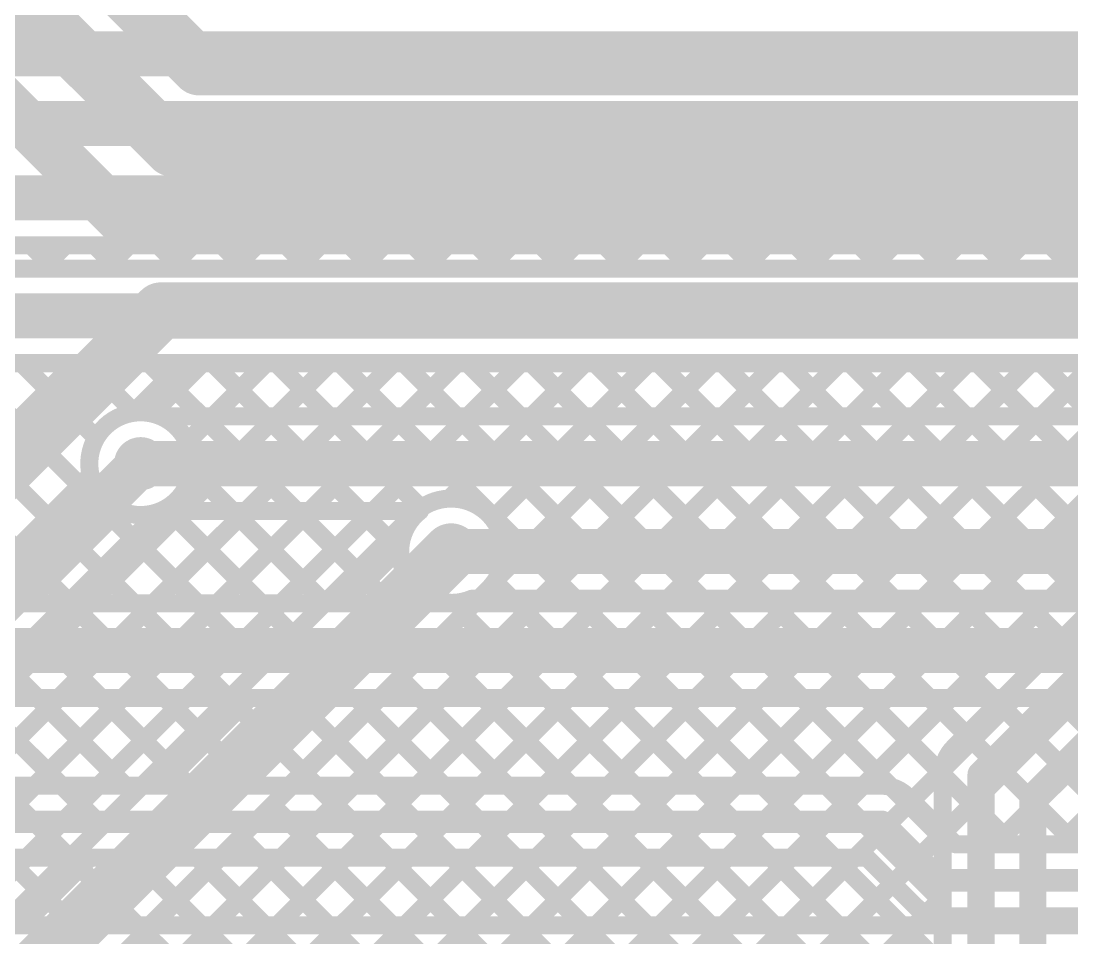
# Model space of a CAD drawing. Header units: millimetres. Extents: x 0 to 214, y 0 to 214.
# Drawn here: x 3.5849 to 4.0514, y 2.4314 to 2.8385 of the extents above; entities that cross this region are included whole.
import ezdxf

# ---------------------------------------------------------------- set-up
doc = ezdxf.new("R2010")
doc.units = ezdxf.units.MM
doc.header["$MEASUREMENT"] = 0
for name, color, linetype in [('BottomLayer', 5, 'Continuous'), ('BottomSolder', 6, 'Continuous'), ('TopLayer', 1, 'Continuous'), ('TopSolder', 216, 'Continuous'), ('ViaHoleLayer', 16, 'Continuous')]:
    doc.layers.add(name, color=color, linetype=linetype)

msp = doc.modelspace()

# ---------------------------------------------------------------- hatches: boundary and pattern name
at = {"layer": 'BottomLayer'}
h = msp.add_hatch(color=5, dxfattribs=at)
edge = h.paths.add_edge_path()
edge.add_arc((3.638, 2.642), 0.01181, 0, 360)
h = msp.add_hatch(color=5, dxfattribs=at)
edge = h.paths.add_edge_path()
edge.add_arc((3.776, 2.603), 0.01181, 0, 360)
at = {"layer": 'BottomSolder'}
h = msp.add_hatch(color=6, dxfattribs=at)
edge = h.paths.add_edge_path()
edge.add_arc((3.638, 2.642), 0.00991, 0, 360)
h = msp.add_hatch(color=6, dxfattribs=at)
edge = h.paths.add_edge_path()
edge.add_arc((3.776, 2.603), 0.00991, 0, 360)
at = {"layer": 'TopLayer'}
h = msp.add_hatch(color=1, dxfattribs=at)
edge = h.paths.add_edge_path()
edge.add_arc((3.638, 2.642), 0.01181, 0, 360)
h = msp.add_hatch(color=1, dxfattribs=at)
edge = h.paths.add_edge_path()
edge.add_arc((3.776, 2.603), 0.01181, 0, 360)
at = {"layer": 'TopSolder'}
h = msp.add_hatch(color=216, dxfattribs=at)
edge = h.paths.add_edge_path()
edge.add_arc((3.638, 2.642), 0.00991, 0, 360)
h = msp.add_hatch(color=216, dxfattribs=at)
edge = h.paths.add_edge_path()
edge.add_arc((3.776, 2.603), 0.00991, 0, 360)
at = {"layer": 'ViaHoleLayer'}
h = msp.add_hatch(color=16, dxfattribs=at)
edge = h.paths.add_edge_path()
edge.add_arc((3.638, 2.642), 0.00591, 0, 360)
h = msp.add_hatch(color=16, dxfattribs=at)
edge = h.paths.add_edge_path()
edge.add_arc((3.776, 2.603), 0.00591, 0, 360)

# ---------------------------------------------------------------- linework, layer by layer
at = {"layer": 'BottomLayer'}
for points, const_width in [([(3.533, 2.949), (3.664, 2.818)], 0.025), ([(3.548, 2.886), (3.652, 2.782)], 0.025), ([(3.526, 2.854), (3.6325, 2.7475)], 0.022), ([(3.664, 2.818), (5.666, 2.818)], 0.025), ([(3.652, 2.782), (5.649, 2.782)], 0.025), ([(3.6325, 2.7475), (5.4035, 2.7475)], 0.022), ([(3.458, 2.521), (3.647, 2.71)], 0.025), ([(3.647, 2.71), (5.274, 2.71)], 0.025), ([(3.25717, 1.91067), (4.033, 2.6865)], 0.008), ([(3.28279, 1.908), (4.06129, 2.6865)], 0.008), ([(3.31107, 1.908), (4.08957, 2.6865)], 0.008), ([(3.33936, 1.908), (4.11786, 2.6865)], 0.008), ([(3.36764, 1.908), (4.14614, 2.6865)], 0.008), ([(3.5093, 2.47392), (3.72188, 2.6865)], 0.008), ([(3.519, 2.42705), (3.77845, 2.6865)], 0.008), ([(3.52307, 2.40284), (3.80673, 2.6865)], 0.008), ([(3.52417, 2.46051), (3.75016, 2.6865)], 0.008), ([(3.61422, 2.38086), (3.91987, 2.6865)], 0.008), ([(3.619, 2.32906), (3.97644, 2.6865)], 0.008), ([(3.62505, 2.30683), (4.00472, 2.6865)], 0.008), ([(3.62562, 2.36397), (3.94815, 2.6865)], 0.008), ([(3.63482, 2.66459), (3.65673, 2.6865)], 0.008), ([(3.64305, 2.66424), (3.66531, 2.6865)], 0.008), ([(3.65673, 2.6865), (5.26427, 2.6865)], 0.008), ([(3.65869, 2.6516), (3.69359, 2.6865)], 0.008), ([(3.66999, 2.6865), (3.74805, 2.60844)], 0.008), ([(3.69828, 2.6865), (3.76246, 2.62232)], 0.008), ([(3.72656, 2.6865), (3.994, 2.41906)], 0.008), ([(3.75484, 2.6865), (3.994, 2.44734)], 0.008), ([(3.775, 2.62649), (3.83501, 2.6865)], 0.008), ([(3.78313, 2.6865), (3.994, 2.47563)], 0.008), ([(3.79432, 2.61752), (3.8633, 2.6865)], 0.008), ([(3.79599, 2.59091), (3.89158, 2.6865)], 0.008), ([(3.81141, 2.6865), (3.994, 2.50391)], 0.008), ([(3.8397, 2.6865), (4.00458, 2.52162)], 0.008), ([(3.86798, 2.6865), (4.01872, 2.53576)], 0.008), ([(3.89627, 2.6865), (4.03286, 2.5499)], 0.008), ([(3.92455, 2.6865), (4.047, 2.56405)], 0.008), ([(3.95283, 2.6865), (4.06115, 2.57819)], 0.008), ([(3.98112, 2.6865), (4.07529, 2.59233)], 0.008), ([(4.0094, 2.6865), (4.08943, 2.60647)], 0.008), ([(4.03769, 2.6865), (4.10357, 2.62061)], 0.008), ([(3.64922, 2.67899), (3.73391, 2.5943)], 0.008), ([(3.387, 2.391), (3.638, 2.642)], 0.02), ([(3.66065, 2.63928), (3.71976, 2.58016)], 0.008), ([(3.999, 2.51604), (4.11296, 2.63)], 0.008), ([(3.50036, 2.47466), (3.64655, 2.62085)], 0.008), ([(3.52476, 2.38515), (3.75922, 2.61962)], 0.008), ([(3.6494, 2.62224), (3.70562, 2.56602)], 0.008), ([(4.011, 2.504), (4.125, 2.618)], 0.012), ([(3.47284, 2.3), (3.77584, 2.603)], 0.025), ([(3.63453, 2.60883), (3.69148, 2.55187)], 0.008), ([(3.62038, 2.59469), (3.67734, 2.53773)], 0.008), ([(3.48946, 2.28338), (3.79246, 2.58638)], 0.008), ([(3.79516, 2.58962), (3.994, 2.39078)], 0.008), ([(4.034, 2.494), (4.125, 2.585)], 0.012), ([(3.60624, 2.58054), (3.6632, 2.52359)], 0.008), ([(3.78128, 2.57521), (3.994, 2.36249)], 0.008), ([(3.5921, 2.5664), (3.64905, 2.50945)], 0.008), ([(3.76714, 2.56107), (3.994, 2.33421)], 0.008), ([(3.57796, 2.55226), (3.63491, 2.49531)], 0.008), ([(3.753, 2.54692), (3.994, 2.30592)], 0.008), ([(3.56382, 2.53812), (3.62077, 2.48116)], 0.008), ([(3.73886, 2.53278), (3.994, 2.27764)], 0.008), ([(3.54967, 2.52398), (3.60663, 2.46702)], 0.008), ([(3.72471, 2.51864), (3.994, 2.24935)], 0.008), ([(3.39593, 1.908), (3.99415, 2.50622)], 0.008), ([(3.53553, 2.50983), (3.59249, 2.45288)], 0.008), ([(4.011, 0.547), (4.011, 2.504)], 0.012), ([(3.71057, 2.5045), (3.994, 2.22107)], 0.008), ([(3.994, 0.55404), (3.994, 2.504)], 0.008), ([(4.034, 0.531), (4.034, 2.494)], 0.012), ([(3.69643, 2.49036), (3.994, 2.19279)], 0.008), ([(3.42421, 1.908), (3.994, 2.47779)], 0.008), ([(3.68229, 2.47621), (3.994, 2.1645)], 0.008), ([(3.66815, 2.46207), (3.994, 2.13622)], 0.008), ([(3.45249, 1.908), (3.994, 2.44951)], 0.008), ([(3.654, 2.44793), (3.994, 2.10793)], 0.008), ([(3.63986, 2.43379), (3.994, 2.07965)], 0.008)]:
    msp.add_lwpolyline(points, dxfattribs=dict(at, const_width=const_width))
for points, const_width in [([(3.65775, 2.818, 1), (3.67025, 2.818, 1)], 0.0125), ([(3.65775, 2.818, 1), (3.67025, 2.818, 1)], 0.0125), ([(3.64575, 2.782, 1), (3.65825, 2.782, 1)], 0.0125), ([(3.64575, 2.782, 1), (3.65825, 2.782, 1)], 0.0125), ([(3.627, 2.7475, 1), (3.638, 2.7475, 1)], 0.011), ([(3.627, 2.7475, 1), (3.638, 2.7475, 1)], 0.011), ([(3.64075, 2.71, 1), (3.65325, 2.71, 1)], 0.0125), ([(3.64075, 2.71, 1), (3.65325, 2.71, 1)], 0.0125), ([(3.65473, 2.6865, 1), (3.65873, 2.6865, 1)], 0.004), ([(3.65473, 2.6865, 1), (3.65873, 2.6865, 1)], 0.004), ([(3.66331, 2.6865, 1), (3.66731, 2.6865, 1)], 0.004), ([(3.66799, 2.6865, 1), (3.67199, 2.6865, 1)], 0.004), ([(3.69159, 2.6865, 1), (3.69559, 2.6865, 1)], 0.004), ([(3.69628, 2.6865, 1), (3.70028, 2.6865, 1)], 0.004), ([(3.71988, 2.6865, 1), (3.72388, 2.6865, 1)], 0.004), ([(3.72456, 2.6865, 1), (3.72856, 2.6865, 1)], 0.004), ([(3.74816, 2.6865, 1), (3.75216, 2.6865, 1)], 0.004), ([(3.75284, 2.6865, 1), (3.75684, 2.6865, 1)], 0.004), ([(3.77645, 2.6865, 1), (3.78045, 2.6865, 1)], 0.004), ([(3.78113, 2.6865, 1), (3.78513, 2.6865, 1)], 0.004), ([(3.80473, 2.6865, 1), (3.80873, 2.6865, 1)], 0.004), ([(3.80941, 2.6865, 1), (3.81341, 2.6865, 1)], 0.004), ([(3.83301, 2.6865, 1), (3.83701, 2.6865, 1)], 0.004), ([(3.8377, 2.6865, 1), (3.8417, 2.6865, 1)], 0.004), ([(3.8613, 2.6865, 1), (3.8653, 2.6865, 1)], 0.004), ([(3.86598, 2.6865, 1), (3.86998, 2.6865, 1)], 0.004), ([(3.88958, 2.6865, 1), (3.89358, 2.6865, 1)], 0.004), ([(3.89427, 2.6865, 1), (3.89827, 2.6865, 1)], 0.004), ([(3.91787, 2.6865, 1), (3.92187, 2.6865, 1)], 0.004), ([(3.92255, 2.6865, 1), (3.92655, 2.6865, 1)], 0.004), ([(3.94615, 2.6865, 1), (3.95015, 2.6865, 1)], 0.004), ([(3.95084, 2.6865, 1), (3.95484, 2.6865, 1)], 0.004), ([(3.97444, 2.6865, 1), (3.97844, 2.6865, 1)], 0.004), ([(3.97912, 2.6865, 1), (3.98312, 2.6865, 1)], 0.004), ([(4.00272, 2.6865, 1), (4.00672, 2.6865, 1)], 0.004), ([(4.0074, 2.6865, 1), (4.0114, 2.6865, 1)], 0.004), ([(4.031, 2.6865, 1), (4.035, 2.6865, 1)], 0.004), ([(4.03569, 2.6865, 1), (4.03969, 2.6865, 1)], 0.004), ([(3.64722, 2.67899, 1), (3.65122, 2.67899, 1)], 0.004), ([(3.63282, 2.66459, 1), (3.63682, 2.66459, 1)], 0.004), ([(3.63282, 2.66459, 1), (3.63682, 2.66459, 1)], 0.004), ([(3.64105, 2.66424, 1), (3.64505, 2.66424, 1)], 0.004), ([(3.65669, 2.6516, 1), (3.66069, 2.6516, 1)], 0.004), ([(3.633, 2.642, 1), (3.643, 2.642, 1)], 0.01), ([(3.65881, 2.642, 1), (3.66281, 2.642, 1)], 0.004), ([(3.65881, 2.642, 1), (3.66281, 2.642, 1)], 0.004), ([(3.65865, 2.63928, 1), (3.66265, 2.63928, 1)], 0.004), ([(3.773, 2.62649, 1), (3.777, 2.62649, 1)], 0.004), ([(3.64455, 2.62085, 1), (3.64855, 2.62085, 1)], 0.004), ([(3.64455, 2.62085, 1), (3.64855, 2.62085, 1)], 0.004), ([(3.6474, 2.62224, 1), (3.6514, 2.62224, 1)], 0.004), ([(3.75722, 2.61962, 1), (3.76122, 2.61962, 1)], 0.004), ([(3.75722, 2.61962, 1), (3.76122, 2.61962, 1)], 0.004), ([(3.76046, 2.62232, 1), (3.76446, 2.62232, 1)], 0.004), ([(3.79232, 2.61752, 1), (3.79632, 2.61752, 1)], 0.004), ([(3.63253, 2.60883, 1), (3.63653, 2.60883, 1)], 0.004), ([(3.74605, 2.60844, 1), (3.75005, 2.60844, 1)], 0.004), ([(3.76959, 2.603, 1), (3.78209, 2.603, 1)], 0.0125), ([(3.79734, 2.603, 1), (3.80134, 2.603, 1)], 0.004), ([(3.79734, 2.603, 1), (3.80134, 2.603, 1)], 0.004), ([(3.61838, 2.59469, 1), (3.62238, 2.59469, 1)], 0.004), ([(3.73191, 2.5943, 1), (3.73591, 2.5943, 1)], 0.004), ([(3.79399, 2.59091, 1), (3.79799, 2.59091, 1)], 0.004), ([(3.79046, 2.58638, 1), (3.79446, 2.58638, 1)], 0.004), ([(3.79046, 2.58638, 1), (3.79446, 2.58638, 1)], 0.004), ([(3.79316, 2.58962, 1), (3.79716, 2.58962, 1)], 0.004), ([(3.60424, 2.58054, 1), (3.60824, 2.58054, 1)], 0.004), ([(3.71776, 2.58016, 1), (3.72176, 2.58016, 1)], 0.004), ([(3.77928, 2.57521, 1), (3.78328, 2.57521, 1)], 0.004), ([(3.5901, 2.5664, 1), (3.5941, 2.5664, 1)], 0.004), ([(3.70362, 2.56602, 1), (3.70762, 2.56602, 1)], 0.004), ([(4.045, 2.56405, 1), (4.049, 2.56405, 1)], 0.004), ([(3.76514, 2.56107, 1), (3.76914, 2.56107, 1)], 0.004), ([(3.68948, 2.55187, 1), (3.69348, 2.55187, 1)], 0.004), ([(4.03086, 2.5499, 1), (4.03486, 2.5499, 1)], 0.004), ([(3.751, 2.54692, 1), (3.755, 2.54692, 1)], 0.004), ([(3.67534, 2.53773, 1), (3.67934, 2.53773, 1)], 0.004), ([(4.01672, 2.53576, 1), (4.02072, 2.53576, 1)], 0.004), ([(3.73686, 2.53278, 1), (3.74086, 2.53278, 1)], 0.004), ([(3.6612, 2.52359, 1), (3.6652, 2.52359, 1)], 0.004), ([(4.00258, 2.52162, 1), (4.00658, 2.52162, 1)], 0.004), ([(3.72271, 2.51864, 1), (3.72671, 2.51864, 1)], 0.004), ([(3.99698, 2.51602, 1), (4.00098, 2.51602, 1)], 0.004), ([(3.997, 2.51604, 1), (4.001, 2.51604, 1)], 0.004), ([(3.997, 2.51604, 1), (4.001, 2.51604, 1)], 0.004), ([(3.64705, 2.50945, 1), (3.65105, 2.50945, 1)], 0.004), ([(3.99215, 2.50622, 1), (3.99615, 2.50622, 1)], 0.004), ([(4.008, 2.504, 1), (4.014, 2.504, 1)], 0.006), ([(4.008, 2.504, 1), (4.014, 2.504, 1)], 0.006), ([(3.70857, 2.5045, 1), (3.71257, 2.5045, 1)], 0.004), ([(3.992, 2.504, 1), (3.996, 2.504, 1)], 0.004), ([(3.992, 2.504, 1), (3.996, 2.504, 1)], 0.004), ([(3.992, 2.504, 1), (3.996, 2.504, 1)], 0.004), ([(3.992, 2.50391, 1), (3.996, 2.50391, 1)], 0.004), ([(3.63291, 2.49531, 1), (3.63691, 2.49531, 1)], 0.004), ([(4.031, 2.494, 1), (4.037, 2.494, 1)], 0.006), ([(4.031, 2.494, 1), (4.037, 2.494, 1)], 0.006), ([(3.69443, 2.49036, 1), (3.69843, 2.49036, 1)], 0.004), ([(3.61877, 2.48116, 1), (3.62277, 2.48116, 1)], 0.004), ([(3.992, 2.47779, 1), (3.996, 2.47779, 1)], 0.004), ([(3.68029, 2.47621, 1), (3.68429, 2.47621, 1)], 0.004), ([(3.992, 2.47563, 1), (3.996, 2.47563, 1)], 0.004), ([(3.60463, 2.46702, 1), (3.60863, 2.46702, 1)], 0.004), ([(3.66615, 2.46207, 1), (3.67015, 2.46207, 1)], 0.004), ([(3.59049, 2.45288, 1), (3.59449, 2.45288, 1)], 0.004), ([(3.652, 2.44793, 1), (3.656, 2.44793, 1)], 0.004), ([(3.992, 2.44951, 1), (3.996, 2.44951, 1)], 0.004), ([(3.992, 2.44734, 1), (3.996, 2.44734, 1)], 0.004), ([(3.63786, 2.43379, 1), (3.64186, 2.43379, 1)], 0.004)]:
    msp.add_lwpolyline(points, format="xyb", close=True, dxfattribs=dict(at, const_width=const_width))
at = {"layer": 'BottomLayer', "const_width": 0.008}
for points in [[(3.63482, 2.66459, -0.455762), (3.66081, 2.642)], [(3.66081, 2.642, -0.30566), (3.64655, 2.62085)], [(3.75922, 2.61962, -0.668179), (3.79934, 2.603)], [(3.79934, 2.603, -0.198912), (3.79246, 2.58638)], [(3.994, 2.504, -0.199327), (3.999, 2.51604)], [(3.994, 2.504, -0.198912), (3.99898, 2.51602)]]:
    msp.add_lwpolyline(points, format="xyb", dxfattribs=at)
at = {"layer": 'TopLayer'}
for points, const_width in [([(3.451, 2.824), (4.4315, 2.824)], 0.02), ([(3.501, 2.793), (4.43868, 2.793)], 0.02), ([(3.551, 2.76), (4.44387, 2.76)], 0.02), ([(3.551, 2.739), (4.43135, 2.739)], 0.008), ([(3.58921, 2.739), (3.59958, 2.72862)], 0.008), ([(3.59429, 2.72862), (3.60467, 2.739)], 0.008), ([(3.61749, 2.739), (3.62787, 2.72862)], 0.008), ([(3.62258, 2.72862), (3.63296, 2.739)], 0.008), ([(3.64578, 2.739), (3.65615, 2.72862)], 0.008), ([(3.65086, 2.72862), (3.66124, 2.739)], 0.008), ([(3.67406, 2.739), (3.68444, 2.72862)], 0.008), ([(3.67915, 2.72862), (3.68952, 2.739)], 0.008), ([(3.70234, 2.739), (3.71272, 2.72862)], 0.008), ([(3.70743, 2.72862), (3.71781, 2.739)], 0.008), ([(3.73063, 2.739), (3.74101, 2.72862)], 0.008), ([(3.73572, 2.72862), (3.74609, 2.739)], 0.008), ([(3.75891, 2.739), (3.76929, 2.72862)], 0.008), ([(3.764, 2.72862), (3.77438, 2.739)], 0.008), ([(3.7872, 2.739), (3.79758, 2.72862)], 0.008), ([(3.79228, 2.72862), (3.80266, 2.739)], 0.008), ([(3.81548, 2.739), (3.82586, 2.72862)], 0.008), ([(3.82057, 2.72862), (3.83095, 2.739)], 0.008), ([(3.84377, 2.739), (3.85414, 2.72862)], 0.008), ([(3.84885, 2.72862), (3.85923, 2.739)], 0.008), ([(3.87205, 2.739), (3.88243, 2.72862)], 0.008), ([(3.87714, 2.72862), (3.88751, 2.739)], 0.008), ([(3.90034, 2.739), (3.91071, 2.72862)], 0.008), ([(3.90542, 2.72862), (3.9158, 2.739)], 0.008), ([(3.92862, 2.739), (3.939, 2.72862)], 0.008), ([(3.93371, 2.72862), (3.94408, 2.739)], 0.008), ([(3.9569, 2.739), (3.96728, 2.72862)], 0.008), ([(3.96199, 2.72862), (3.97237, 2.739)], 0.008), ([(3.98519, 2.739), (3.99557, 2.72862)], 0.008), ([(3.99027, 2.72862), (4.00065, 2.739)], 0.008), ([(4.01347, 2.739), (4.02384, 2.72862)], 0.008), ([(4.01856, 2.72862), (4.02894, 2.739)], 0.008), ([(4.04175, 2.739), (4.05213, 2.72862)], 0.008), ([(4.04684, 2.72862), (4.05722, 2.739)], 0.008), ([(3.545, 2.72862), (4.42098, 2.72862)], 0.008), ([(3.545, 2.70762), (4.42967, 2.70762)], 0.02), ([(3.49516, 2.69162), (3.60679, 2.58)], 0.008), ([(3.52345, 2.69162), (3.63507, 2.58)], 0.008), ([(3.50224, 2.58), (3.60886, 2.68662)], 0.008), ([(3.53052, 2.58), (3.63715, 2.68662)], 0.008), ([(3.545, 2.68662), (4.41716, 2.68662)], 0.008), ([(3.55673, 2.68662), (3.66335, 2.58)], 0.008), ([(3.58502, 2.68662), (3.61824, 2.6534)], 0.008), ([(3.6133, 2.68662), (3.63528, 2.66465)], 0.008), ([(3.64158, 2.68662), (3.66521, 2.663)], 0.008), ([(3.64305, 2.66424), (3.66543, 2.68662)], 0.008), ([(3.66987, 2.68662), (3.69349, 2.663)], 0.008), ([(3.67009, 2.663), (3.69372, 2.68662)], 0.008), ([(3.69815, 2.68662), (3.72178, 2.663)], 0.008), ([(3.69838, 2.663), (3.722, 2.68662)], 0.008), ([(3.72644, 2.68662), (3.75006, 2.663)], 0.008), ([(3.72666, 2.663), (3.75028, 2.68662)], 0.008), ([(3.75472, 2.68662), (3.77834, 2.663)], 0.008), ([(3.75495, 2.663), (3.77857, 2.68662)], 0.008), ([(3.78301, 2.68662), (3.80663, 2.663)], 0.008), ([(3.78323, 2.663), (3.80685, 2.68662)], 0.008), ([(3.81129, 2.68662), (3.83491, 2.663)], 0.008), ([(3.81151, 2.663), (3.83514, 2.68662)], 0.008), ([(3.83957, 2.68662), (3.8632, 2.663)], 0.008), ([(3.8398, 2.663), (3.86342, 2.68662)], 0.008), ([(3.86786, 2.68662), (3.89148, 2.663)], 0.008), ([(3.86808, 2.663), (3.89171, 2.68662)], 0.008), ([(3.89614, 2.68662), (3.91977, 2.663)], 0.008), ([(3.89637, 2.663), (3.91999, 2.68662)], 0.008), ([(3.92443, 2.68662), (3.94805, 2.663)], 0.008), ([(3.92465, 2.663), (3.94827, 2.68662)], 0.008), ([(3.95271, 2.68662), (3.97634, 2.663)], 0.008), ([(3.95294, 2.663), (3.97656, 2.68662)], 0.008), ([(3.981, 2.68662), (4.00462, 2.663)], 0.008), ([(3.98122, 2.663), (4.00484, 2.68662)], 0.008), ([(4.00928, 2.68662), (4.0329, 2.663)], 0.008), ([(4.0095, 2.663), (4.03313, 2.68662)], 0.008), ([(4.03757, 2.68662), (4.06119, 2.663)], 0.008), ([(4.03779, 2.663), (4.06141, 2.68662)], 0.008), ([(3.64691, 2.663), (4.39354, 2.663)], 0.008), ([(3.638, 2.642), (4.40224, 2.642)], 0.02), ([(3.55881, 2.58), (3.61576, 2.63695)], 0.008), ([(3.58709, 2.58), (3.6284, 2.62131)], 0.008), ([(3.61538, 2.58), (3.65638, 2.621)], 0.008), ([(3.64366, 2.58), (3.68466, 2.621)], 0.008), ([(3.64691, 2.621), (3.76199, 2.621)], 0.008), ([(3.65064, 2.621), (3.69164, 2.58)], 0.008), ([(3.67195, 2.58), (3.71295, 2.621)], 0.008), ([(3.67892, 2.621), (3.71992, 2.58)], 0.008), ([(3.70023, 2.58), (3.74123, 2.621)], 0.008), ([(3.70721, 2.621), (3.74821, 2.58)], 0.008), ([(3.73549, 2.621), (3.75319, 2.6033)], 0.008), ([(3.776, 2.603), (4.40142, 2.603)], 0.02), ([(3.72851, 2.58), (3.75326, 2.60474)], 0.008), ([(3.7568, 2.58), (3.76188, 2.58508)], 0.008), ([(3.78491, 2.582), (4.3889, 2.582)], 0.008), ([(3.4067, 2.58), (4.3869, 2.58)], 0.008), ([(3.398, 2.559), (4.3956, 2.559)], 0.02), ([(3.47423, 2.538), (4.38309, 2.538)], 0.008), ([(3.56266, 2.499), (3.60166, 2.538)], 0.008), ([(3.56393, 2.538), (3.60293, 2.499)], 0.008), ([(3.59095, 2.499), (3.62995, 2.538)], 0.008), ([(3.59222, 2.538), (3.63122, 2.499)], 0.008), ([(3.61923, 2.499), (3.65823, 2.538)], 0.008), ([(3.6205, 2.538), (3.6595, 2.499)], 0.008), ([(3.64751, 2.499), (3.68651, 2.538)], 0.008), ([(3.64879, 2.538), (3.68779, 2.499)], 0.008), ([(3.6758, 2.499), (3.7148, 2.538)], 0.008), ([(3.67707, 2.538), (3.71607, 2.499)], 0.008), ([(3.70408, 2.499), (3.74308, 2.538)], 0.008), ([(3.70535, 2.538), (3.74435, 2.499)], 0.008), ([(3.73237, 2.499), (3.77137, 2.538)], 0.008), ([(3.73364, 2.538), (3.77264, 2.499)], 0.008), ([(3.76065, 2.499), (3.79965, 2.538)], 0.008), ([(3.76192, 2.538), (3.80092, 2.499)], 0.008), ([(3.78894, 2.499), (3.82794, 2.538)], 0.008), ([(3.79021, 2.538), (3.82921, 2.499)], 0.008), ([(3.81722, 2.499), (3.85622, 2.538)], 0.008), ([(3.81849, 2.538), (3.85749, 2.499)], 0.008), ([(3.8455, 2.499), (3.8845, 2.538)], 0.008), ([(3.84678, 2.538), (3.88578, 2.499)], 0.008), ([(3.87379, 2.499), (3.91279, 2.538)], 0.008), ([(3.87506, 2.538), (3.91406, 2.499)], 0.008), ([(3.90207, 2.499), (3.94107, 2.538)], 0.008), ([(3.90334, 2.538), (3.94234, 2.499)], 0.008), ([(3.93036, 2.499), (3.96936, 2.538)], 0.008), ([(3.93163, 2.538), (3.97119, 2.49844)], 0.008), ([(3.95864, 2.499), (3.99764, 2.538)], 0.008), ([(3.95991, 2.538), (4.02491, 2.473)], 0.008), ([(3.98028, 2.49235), (4.02593, 2.538)], 0.008), ([(3.9882, 2.538), (4.0532, 2.473)], 0.008), ([(3.99442, 2.47821), (4.05421, 2.538)], 0.008), ([(4.01648, 2.538), (4.08148, 2.473)], 0.008), ([(4.01749, 2.473), (4.08249, 2.538)], 0.008), ([(4.04477, 2.538), (4.10977, 2.473)], 0.008), ([(4.04578, 2.473), (4.11078, 2.538)], 0.008), ([(3.46626, 2.499), (3.967, 2.499)], 0.008), ([(3.97833, 2.4943), (3.99963, 2.473)], 0.008), ([(3.20196, 2.483), (3.967, 2.483)], 0.01), ([(3.967, 2.483), (3.993, 2.457)], 0.01), ([(3.99963, 2.473), (4.14674, 2.473)], 0.008), ([(3.52019, 2.467), (3.96037, 2.467)], 0.008), ([(3.55723, 2.437), (3.58723, 2.467)], 0.008), ([(3.57836, 2.467), (3.60836, 2.437)], 0.008), ([(3.58551, 2.437), (3.61551, 2.467)], 0.008), ([(3.60665, 2.467), (3.63665, 2.437)], 0.008), ([(3.6138, 2.437), (3.6438, 2.467)], 0.008), ([(3.63493, 2.467), (3.66493, 2.437)], 0.008), ([(3.64208, 2.437), (3.67208, 2.467)], 0.008), ([(3.66322, 2.467), (3.69322, 2.437)], 0.008), ([(3.67037, 2.437), (3.70037, 2.467)], 0.008), ([(3.6915, 2.467), (3.7215, 2.437)], 0.008), ([(3.69865, 2.437), (3.72865, 2.467)], 0.008), ([(3.71979, 2.467), (3.74979, 2.437)], 0.008), ([(3.72694, 2.437), (3.75694, 2.467)], 0.008), ([(3.74807, 2.467), (3.77807, 2.437)], 0.008), ([(3.75522, 2.437), (3.78522, 2.467)], 0.008), ([(3.77635, 2.467), (3.80635, 2.437)], 0.008), ([(3.7835, 2.437), (3.8135, 2.467)], 0.008), ([(3.80464, 2.467), (3.83464, 2.437)], 0.008), ([(3.81179, 2.437), (3.84179, 2.467)], 0.008), ([(3.83292, 2.467), (3.86292, 2.437)], 0.008), ([(3.84007, 2.437), (3.87007, 2.467)], 0.008), ([(3.86121, 2.467), (3.89121, 2.437)], 0.008), ([(3.86836, 2.437), (3.89836, 2.467)], 0.008), ([(3.88949, 2.467), (3.91949, 2.437)], 0.008), ([(3.89664, 2.437), (3.92664, 2.467)], 0.008), ([(3.91778, 2.467), (3.94778, 2.437)], 0.008), ([(3.92493, 2.437), (3.95493, 2.467)], 0.008), ([(3.94606, 2.467), (3.97606, 2.437)], 0.008), ([(3.96037, 2.467), (3.98167, 2.4457)], 0.008), ([(3.95321, 2.437), (3.97179, 2.45558)], 0.008), ([(3.993, 2.457), (4.163, 2.457)], 0.01), ([(3.98149, 2.437), (3.98676, 2.44227)], 0.008), ([(3.993, 2.441), (4.14674, 2.441)], 0.008), ([(4.00034, 2.441), (4.00434, 2.437)], 0.008), ([(4.00978, 2.437), (4.01378, 2.441)], 0.008), ([(4.02863, 2.441), (4.03263, 2.437)], 0.008), ([(4.03806, 2.437), (4.04206, 2.441)], 0.008), ([(3.52019, 2.437), (4.15203, 2.437)], 0.008)]:
    msp.add_lwpolyline(points, dxfattribs=dict(at, const_width=const_width))
for points, const_width in [([(3.58721, 2.739, 1), (3.59121, 2.739, 1)], 0.004), ([(3.60267, 2.739, 1), (3.60667, 2.739, 1)], 0.004), ([(3.61549, 2.739, 1), (3.61949, 2.739, 1)], 0.004), ([(3.63096, 2.739, 1), (3.63496, 2.739, 1)], 0.004), ([(3.64378, 2.739, 1), (3.64778, 2.739, 1)], 0.004), ([(3.65924, 2.739, 1), (3.66324, 2.739, 1)], 0.004), ([(3.67206, 2.739, 1), (3.67606, 2.739, 1)], 0.004), ([(3.68752, 2.739, 1), (3.69152, 2.739, 1)], 0.004), ([(3.70034, 2.739, 1), (3.70434, 2.739, 1)], 0.004), ([(3.71581, 2.739, 1), (3.71981, 2.739, 1)], 0.004), ([(3.72863, 2.739, 1), (3.73263, 2.739, 1)], 0.004), ([(3.74409, 2.739, 1), (3.74809, 2.739, 1)], 0.004), ([(3.75691, 2.739, 1), (3.76091, 2.739, 1)], 0.004), ([(3.77238, 2.739, 1), (3.77638, 2.739, 1)], 0.004), ([(3.7852, 2.739, 1), (3.7892, 2.739, 1)], 0.004), ([(3.80066, 2.739, 1), (3.80466, 2.739, 1)], 0.004), ([(3.81348, 2.739, 1), (3.81748, 2.739, 1)], 0.004), ([(3.82895, 2.739, 1), (3.83295, 2.739, 1)], 0.004), ([(3.84177, 2.739, 1), (3.84577, 2.739, 1)], 0.004), ([(3.85723, 2.739, 1), (3.86123, 2.739, 1)], 0.004), ([(3.87005, 2.739, 1), (3.87405, 2.739, 1)], 0.004), ([(3.88551, 2.739, 1), (3.88951, 2.739, 1)], 0.004), ([(3.89833, 2.739, 1), (3.90233, 2.739, 1)], 0.004), ([(3.9138, 2.739, 1), (3.9178, 2.739, 1)], 0.004), ([(3.92662, 2.739, 1), (3.93062, 2.739, 1)], 0.004), ([(3.94208, 2.739, 1), (3.94608, 2.739, 1)], 0.004), ([(3.9549, 2.739, 1), (3.9589, 2.739, 1)], 0.004), ([(3.97037, 2.739, 1), (3.97437, 2.739, 1)], 0.004), ([(3.98319, 2.739, 1), (3.98719, 2.739, 1)], 0.004), ([(3.99865, 2.739, 1), (4.00265, 2.739, 1)], 0.004), ([(4.01147, 2.739, 1), (4.01547, 2.739, 1)], 0.004), ([(4.02694, 2.739, 1), (4.03094, 2.739, 1)], 0.004), ([(4.03975, 2.739, 1), (4.04375, 2.739, 1)], 0.004), ([(3.59229, 2.72862, 1), (3.59629, 2.72862, 1)], 0.004), ([(3.59758, 2.72862, 1), (3.60158, 2.72862, 1)], 0.004), ([(3.62058, 2.72862, 1), (3.62458, 2.72862, 1)], 0.004), ([(3.62587, 2.72862, 1), (3.62987, 2.72862, 1)], 0.004), ([(3.64886, 2.72862, 1), (3.65286, 2.72862, 1)], 0.004), ([(3.65415, 2.72862, 1), (3.65815, 2.72862, 1)], 0.004), ([(3.67715, 2.72862, 1), (3.68115, 2.72862, 1)], 0.004), ([(3.68244, 2.72862, 1), (3.68644, 2.72862, 1)], 0.004), ([(3.70543, 2.72862, 1), (3.70943, 2.72862, 1)], 0.004), ([(3.71072, 2.72862, 1), (3.71472, 2.72862, 1)], 0.004), ([(3.73372, 2.72862, 1), (3.73772, 2.72862, 1)], 0.004), ([(3.73901, 2.72862, 1), (3.74301, 2.72862, 1)], 0.004), ([(3.762, 2.72862, 1), (3.766, 2.72862, 1)], 0.004), ([(3.76729, 2.72862, 1), (3.77129, 2.72862, 1)], 0.004), ([(3.79028, 2.72862, 1), (3.79428, 2.72862, 1)], 0.004), ([(3.79557, 2.72862, 1), (3.79957, 2.72862, 1)], 0.004), ([(3.81857, 2.72862, 1), (3.82257, 2.72862, 1)], 0.004), ([(3.82386, 2.72862, 1), (3.82786, 2.72862, 1)], 0.004), ([(3.84685, 2.72862, 1), (3.85085, 2.72862, 1)], 0.004), ([(3.85214, 2.72862, 1), (3.85614, 2.72862, 1)], 0.004), ([(3.87514, 2.72862, 1), (3.87914, 2.72862, 1)], 0.004), ([(3.88043, 2.72862, 1), (3.88443, 2.72862, 1)], 0.004), ([(3.90342, 2.72862, 1), (3.90742, 2.72862, 1)], 0.004), ([(3.90871, 2.72862, 1), (3.91271, 2.72862, 1)], 0.004), ([(3.93171, 2.72862, 1), (3.93571, 2.72862, 1)], 0.004), ([(3.937, 2.72862, 1), (3.941, 2.72862, 1)], 0.004), ([(3.95999, 2.72862, 1), (3.96399, 2.72862, 1)], 0.004), ([(3.96528, 2.72862, 1), (3.96928, 2.72862, 1)], 0.004), ([(3.98827, 2.72862, 1), (3.99227, 2.72862, 1)], 0.004), ([(3.99357, 2.72862, 1), (3.99757, 2.72862, 1)], 0.004), ([(4.01656, 2.72862, 1), (4.02056, 2.72862, 1)], 0.004), ([(4.02184, 2.72862, 1), (4.02584, 2.72862, 1)], 0.004), ([(4.04484, 2.72862, 1), (4.04884, 2.72862, 1)], 0.004), ([(4.05013, 2.72862, 1), (4.05413, 2.72862, 1)], 0.004), ([(3.58302, 2.68662, 1), (3.58702, 2.68662, 1)], 0.004), ([(3.60686, 2.68662, 1), (3.61086, 2.68662, 1)], 0.004), ([(3.6113, 2.68662, 1), (3.6153, 2.68662, 1)], 0.004), ([(3.63515, 2.68662, 1), (3.63915, 2.68662, 1)], 0.004), ([(3.63958, 2.68662, 1), (3.64358, 2.68662, 1)], 0.004), ([(3.66343, 2.68662, 1), (3.66743, 2.68662, 1)], 0.004), ([(3.66787, 2.68662, 1), (3.67187, 2.68662, 1)], 0.004), ([(3.69172, 2.68662, 1), (3.69572, 2.68662, 1)], 0.004), ([(3.69615, 2.68662, 1), (3.70015, 2.68662, 1)], 0.004), ([(3.72, 2.68662, 1), (3.724, 2.68662, 1)], 0.004), ([(3.72444, 2.68662, 1), (3.72844, 2.68662, 1)], 0.004), ([(3.74828, 2.68662, 1), (3.75228, 2.68662, 1)], 0.004), ([(3.75272, 2.68662, 1), (3.75672, 2.68662, 1)], 0.004), ([(3.77657, 2.68662, 1), (3.78057, 2.68662, 1)], 0.004), ([(3.78101, 2.68662, 1), (3.78501, 2.68662, 1)], 0.004), ([(3.80485, 2.68662, 1), (3.80885, 2.68662, 1)], 0.004), ([(3.80929, 2.68662, 1), (3.81329, 2.68662, 1)], 0.004), ([(3.83314, 2.68662, 1), (3.83714, 2.68662, 1)], 0.004), ([(3.83758, 2.68662, 1), (3.84158, 2.68662, 1)], 0.004), ([(3.86142, 2.68662, 1), (3.86542, 2.68662, 1)], 0.004), ([(3.86586, 2.68662, 1), (3.86986, 2.68662, 1)], 0.004), ([(3.88971, 2.68662, 1), (3.89371, 2.68662, 1)], 0.004), ([(3.89414, 2.68662, 1), (3.89814, 2.68662, 1)], 0.004), ([(3.91799, 2.68662, 1), (3.92199, 2.68662, 1)], 0.004), ([(3.92243, 2.68662, 1), (3.92643, 2.68662, 1)], 0.004), ([(3.94627, 2.68662, 1), (3.95027, 2.68662, 1)], 0.004), ([(3.95071, 2.68662, 1), (3.95471, 2.68662, 1)], 0.004), ([(3.97456, 2.68662, 1), (3.97856, 2.68662, 1)], 0.004), ([(3.979, 2.68662, 1), (3.983, 2.68662, 1)], 0.004), ([(4.00284, 2.68662, 1), (4.00684, 2.68662, 1)], 0.004), ([(4.00728, 2.68662, 1), (4.01128, 2.68662, 1)], 0.004), ([(4.03113, 2.68662, 1), (4.03513, 2.68662, 1)], 0.004), ([(4.03557, 2.68662, 1), (4.03957, 2.68662, 1)], 0.004), ([(3.63328, 2.66465, 1), (3.63728, 2.66465, 1)], 0.004), ([(3.64105, 2.66424, 1), (3.64505, 2.66424, 1)], 0.004), ([(3.64491, 2.663, 1), (3.64891, 2.663, 1)], 0.004), ([(3.64491, 2.663, 1), (3.64891, 2.663, 1)], 0.004), ([(3.66321, 2.663, 1), (3.66721, 2.663, 1)], 0.004), ([(3.66809, 2.663, 1), (3.67209, 2.663, 1)], 0.004), ([(3.69149, 2.663, 1), (3.69549, 2.663, 1)], 0.004), ([(3.69638, 2.663, 1), (3.70038, 2.663, 1)], 0.004), ([(3.71978, 2.663, 1), (3.72378, 2.663, 1)], 0.004), ([(3.72466, 2.663, 1), (3.72866, 2.663, 1)], 0.004), ([(3.74806, 2.663, 1), (3.75206, 2.663, 1)], 0.004), ([(3.75295, 2.663, 1), (3.75695, 2.663, 1)], 0.004), ([(3.77634, 2.663, 1), (3.78034, 2.663, 1)], 0.004), ([(3.78123, 2.663, 1), (3.78523, 2.663, 1)], 0.004), ([(3.80463, 2.663, 1), (3.80863, 2.663, 1)], 0.004), ([(3.80951, 2.663, 1), (3.81351, 2.663, 1)], 0.004), ([(3.83291, 2.663, 1), (3.83691, 2.663, 1)], 0.004), ([(3.8378, 2.663, 1), (3.8418, 2.663, 1)], 0.004), ([(3.8612, 2.663, 1), (3.8652, 2.663, 1)], 0.004), ([(3.86608, 2.663, 1), (3.87008, 2.663, 1)], 0.004), ([(3.88948, 2.663, 1), (3.89348, 2.663, 1)], 0.004), ([(3.89437, 2.663, 1), (3.89837, 2.663, 1)], 0.004), ([(3.91777, 2.663, 1), (3.92177, 2.663, 1)], 0.004), ([(3.92265, 2.663, 1), (3.92665, 2.663, 1)], 0.004), ([(3.94605, 2.663, 1), (3.95005, 2.663, 1)], 0.004), ([(3.95094, 2.663, 1), (3.95494, 2.663, 1)], 0.004), ([(3.97433, 2.663, 1), (3.97833, 2.663, 1)], 0.004), ([(3.97922, 2.663, 1), (3.98322, 2.663, 1)], 0.004), ([(4.00262, 2.663, 1), (4.00662, 2.663, 1)], 0.004), ([(4.0075, 2.663, 1), (4.0115, 2.663, 1)], 0.004), ([(4.0309, 2.663, 1), (4.0349, 2.663, 1)], 0.004), ([(4.03579, 2.663, 1), (4.03979, 2.663, 1)], 0.004), ([(3.61624, 2.6534, 1), (3.62024, 2.6534, 1)], 0.004), ([(3.633, 2.642, 1), (3.643, 2.642, 1)], 0.01), ([(3.61376, 2.63695, 1), (3.61776, 2.63695, 1)], 0.004), ([(3.6264, 2.62131, 1), (3.6304, 2.62131, 1)], 0.004), ([(3.64491, 2.621, 1), (3.64891, 2.621, 1)], 0.004), ([(3.64491, 2.621, 1), (3.64891, 2.621, 1)], 0.004), ([(3.64864, 2.621, 1), (3.65264, 2.621, 1)], 0.004), ([(3.65438, 2.621, 1), (3.65838, 2.621, 1)], 0.004), ([(3.67692, 2.621, 1), (3.68092, 2.621, 1)], 0.004), ([(3.68266, 2.621, 1), (3.68666, 2.621, 1)], 0.004), ([(3.70521, 2.621, 1), (3.70921, 2.621, 1)], 0.004), ([(3.71095, 2.621, 1), (3.71495, 2.621, 1)], 0.004), ([(3.73349, 2.621, 1), (3.73749, 2.621, 1)], 0.004), ([(3.73923, 2.621, 1), (3.74323, 2.621, 1)], 0.004), ([(3.75999, 2.621, 1), (3.76399, 2.621, 1)], 0.004), ([(3.75999, 2.621, 1), (3.76399, 2.621, 1)], 0.004), ([(3.771, 2.603, 1), (3.781, 2.603, 1)], 0.01), ([(3.75126, 2.60474, 1), (3.75526, 2.60474, 1)], 0.004), ([(3.75119, 2.6033, 1), (3.75519, 2.6033, 1)], 0.004), ([(3.75988, 2.58508, 1), (3.76388, 2.58508, 1)], 0.004), ([(3.78291, 2.582, 1), (3.78691, 2.582, 1)], 0.004), ([(3.78291, 2.582, 1), (3.78691, 2.582, 1)], 0.004), ([(3.58509, 2.58, 1), (3.58909, 2.58, 1)], 0.004), ([(3.60479, 2.58, 1), (3.60879, 2.58, 1)], 0.004), ([(3.61338, 2.58, 1), (3.61738, 2.58, 1)], 0.004), ([(3.63307, 2.58, 1), (3.63707, 2.58, 1)], 0.004), ([(3.64166, 2.58, 1), (3.64566, 2.58, 1)], 0.004), ([(3.66135, 2.58, 1), (3.66535, 2.58, 1)], 0.004), ([(3.66995, 2.58, 1), (3.67395, 2.58, 1)], 0.004), ([(3.68964, 2.58, 1), (3.69364, 2.58, 1)], 0.004), ([(3.69823, 2.58, 1), (3.70223, 2.58, 1)], 0.004), ([(3.71792, 2.58, 1), (3.72192, 2.58, 1)], 0.004), ([(3.72651, 2.58, 1), (3.73051, 2.58, 1)], 0.004), ([(3.74621, 2.58, 1), (3.75021, 2.58, 1)], 0.004), ([(3.7548, 2.58, 1), (3.7588, 2.58, 1)], 0.004), ([(3.59022, 2.538, 1), (3.59422, 2.538, 1)], 0.004), ([(3.59966, 2.538, 1), (3.60366, 2.538, 1)], 0.004), ([(3.6185, 2.538, 1), (3.6225, 2.538, 1)], 0.004), ([(3.62795, 2.538, 1), (3.63195, 2.538, 1)], 0.004), ([(3.64679, 2.538, 1), (3.65079, 2.538, 1)], 0.004), ([(3.65623, 2.538, 1), (3.66023, 2.538, 1)], 0.004), ([(3.67507, 2.538, 1), (3.67907, 2.538, 1)], 0.004), ([(3.68451, 2.538, 1), (3.68851, 2.538, 1)], 0.004), ([(3.70335, 2.538, 1), (3.70735, 2.538, 1)], 0.004), ([(3.7128, 2.538, 1), (3.7168, 2.538, 1)], 0.004), ([(3.73164, 2.538, 1), (3.73564, 2.538, 1)], 0.004), ([(3.74108, 2.538, 1), (3.74508, 2.538, 1)], 0.004), ([(3.75992, 2.538, 1), (3.76392, 2.538, 1)], 0.004), ([(3.76937, 2.538, 1), (3.77337, 2.538, 1)], 0.004), ([(3.78821, 2.538, 1), (3.79221, 2.538, 1)], 0.004), ([(3.79765, 2.538, 1), (3.80165, 2.538, 1)], 0.004), ([(3.81649, 2.538, 1), (3.82049, 2.538, 1)], 0.004), ([(3.82594, 2.538, 1), (3.82994, 2.538, 1)], 0.004), ([(3.84478, 2.538, 1), (3.84878, 2.538, 1)], 0.004), ([(3.85422, 2.538, 1), (3.85822, 2.538, 1)], 0.004), ([(3.87306, 2.538, 1), (3.87706, 2.538, 1)], 0.004), ([(3.8825, 2.538, 1), (3.8865, 2.538, 1)], 0.004), ([(3.90134, 2.538, 1), (3.90534, 2.538, 1)], 0.004), ([(3.91079, 2.538, 1), (3.91479, 2.538, 1)], 0.004), ([(3.92963, 2.538, 1), (3.93363, 2.538, 1)], 0.004), ([(3.93907, 2.538, 1), (3.94307, 2.538, 1)], 0.004), ([(3.95791, 2.538, 1), (3.96191, 2.538, 1)], 0.004), ([(3.96736, 2.538, 1), (3.97136, 2.538, 1)], 0.004), ([(3.9862, 2.538, 1), (3.9902, 2.538, 1)], 0.004), ([(3.99564, 2.538, 1), (3.99964, 2.538, 1)], 0.004), ([(4.01448, 2.538, 1), (4.01848, 2.538, 1)], 0.004), ([(4.02393, 2.538, 1), (4.02793, 2.538, 1)], 0.004), ([(4.04277, 2.538, 1), (4.04677, 2.538, 1)], 0.004), ([(4.05221, 2.538, 1), (4.05621, 2.538, 1)], 0.004), ([(3.58895, 2.499, 1), (3.59295, 2.499, 1)], 0.004), ([(3.60093, 2.499, 1), (3.60493, 2.499, 1)], 0.004), ([(3.61723, 2.499, 1), (3.62123, 2.499, 1)], 0.004), ([(3.62922, 2.499, 1), (3.63322, 2.499, 1)], 0.004), ([(3.64551, 2.499, 1), (3.64951, 2.499, 1)], 0.004), ([(3.6575, 2.499, 1), (3.6615, 2.499, 1)], 0.004), ([(3.6738, 2.499, 1), (3.6778, 2.499, 1)], 0.004), ([(3.68579, 2.499, 1), (3.68979, 2.499, 1)], 0.004), ([(3.70208, 2.499, 1), (3.70608, 2.499, 1)], 0.004), ([(3.71407, 2.499, 1), (3.71807, 2.499, 1)], 0.004), ([(3.73037, 2.499, 1), (3.73437, 2.499, 1)], 0.004), ([(3.74235, 2.499, 1), (3.74635, 2.499, 1)], 0.004), ([(3.75865, 2.499, 1), (3.76265, 2.499, 1)], 0.004), ([(3.77064, 2.499, 1), (3.77464, 2.499, 1)], 0.004), ([(3.78694, 2.499, 1), (3.79094, 2.499, 1)], 0.004), ([(3.79892, 2.499, 1), (3.80292, 2.499, 1)], 0.004), ([(3.81522, 2.499, 1), (3.81922, 2.499, 1)], 0.004), ([(3.82721, 2.499, 1), (3.83121, 2.499, 1)], 0.004), ([(3.8435, 2.499, 1), (3.8475, 2.499, 1)], 0.004), ([(3.85549, 2.499, 1), (3.85949, 2.499, 1)], 0.004), ([(3.87179, 2.499, 1), (3.87579, 2.499, 1)], 0.004), ([(3.88378, 2.499, 1), (3.88778, 2.499, 1)], 0.004), ([(3.90007, 2.499, 1), (3.90407, 2.499, 1)], 0.004), ([(3.91206, 2.499, 1), (3.91606, 2.499, 1)], 0.004), ([(3.92836, 2.499, 1), (3.93236, 2.499, 1)], 0.004), ([(3.94034, 2.499, 1), (3.94434, 2.499, 1)], 0.004), ([(3.95664, 2.499, 1), (3.96064, 2.499, 1)], 0.004), ([(3.965, 2.499, 1), (3.969, 2.499, 1)], 0.004), ([(3.965, 2.499, 1), (3.969, 2.499, 1)], 0.004), ([(3.965, 2.499, 1), (3.969, 2.499, 1)], 0.004), ([(3.96919, 2.49844, 1), (3.97319, 2.49844, 1)], 0.004), ([(3.97631, 2.49431, 1), (3.98031, 2.49431, 1)], 0.004), ([(3.97633, 2.4943, 1), (3.98033, 2.4943, 1)], 0.004), ([(3.97633, 2.4943, 1), (3.98033, 2.4943, 1)], 0.004), ([(3.97828, 2.49235, 1), (3.98228, 2.49235, 1)], 0.004), ([(3.9645, 2.483, 1), (3.9695, 2.483, 1)], 0.005), ([(3.9645, 2.483, 1), (3.9695, 2.483, 1)], 0.005), ([(3.99242, 2.47821, 1), (3.99642, 2.47821, 1)], 0.004), ([(3.99763, 2.473, 1), (4.00163, 2.473, 1)], 0.004), ([(3.99763, 2.473, 1), (4.00163, 2.473, 1)], 0.004), ([(4.01549, 2.473, 1), (4.01949, 2.473, 1)], 0.004), ([(4.02291, 2.473, 1), (4.02691, 2.473, 1)], 0.004), ([(4.04378, 2.473, 1), (4.04778, 2.473, 1)], 0.004), ([(4.0512, 2.473, 1), (4.0552, 2.473, 1)], 0.004), ([(3.58523, 2.467, 1), (3.58923, 2.467, 1)], 0.004), ([(3.60465, 2.467, 1), (3.60865, 2.467, 1)], 0.004), ([(3.61351, 2.467, 1), (3.61751, 2.467, 1)], 0.004), ([(3.63293, 2.467, 1), (3.63693, 2.467, 1)], 0.004), ([(3.6418, 2.467, 1), (3.6458, 2.467, 1)], 0.004), ([(3.66122, 2.467, 1), (3.66522, 2.467, 1)], 0.004), ([(3.67008, 2.467, 1), (3.67408, 2.467, 1)], 0.004), ([(3.6895, 2.467, 1), (3.6935, 2.467, 1)], 0.004), ([(3.69837, 2.467, 1), (3.70237, 2.467, 1)], 0.004), ([(3.71779, 2.467, 1), (3.72179, 2.467, 1)], 0.004), ([(3.72665, 2.467, 1), (3.73065, 2.467, 1)], 0.004), ([(3.74607, 2.467, 1), (3.75007, 2.467, 1)], 0.004), ([(3.75494, 2.467, 1), (3.75894, 2.467, 1)], 0.004), ([(3.77435, 2.467, 1), (3.77835, 2.467, 1)], 0.004), ([(3.78322, 2.467, 1), (3.78722, 2.467, 1)], 0.004), ([(3.80264, 2.467, 1), (3.80664, 2.467, 1)], 0.004), ([(3.8115, 2.467, 1), (3.8155, 2.467, 1)], 0.004), ([(3.83092, 2.467, 1), (3.83492, 2.467, 1)], 0.004), ([(3.83979, 2.467, 1), (3.84379, 2.467, 1)], 0.004), ([(3.85921, 2.467, 1), (3.86321, 2.467, 1)], 0.004), ([(3.86807, 2.467, 1), (3.87207, 2.467, 1)], 0.004), ([(3.88749, 2.467, 1), (3.89149, 2.467, 1)], 0.004), ([(3.89636, 2.467, 1), (3.90036, 2.467, 1)], 0.004), ([(3.91578, 2.467, 1), (3.91978, 2.467, 1)], 0.004), ([(3.92464, 2.467, 1), (3.92864, 2.467, 1)], 0.004), ([(3.94406, 2.467, 1), (3.94806, 2.467, 1)], 0.004), ([(3.95293, 2.467, 1), (3.95693, 2.467, 1)], 0.004), ([(3.95837, 2.467, 1), (3.96237, 2.467, 1)], 0.004), ([(3.95837, 2.467, 1), (3.96237, 2.467, 1)], 0.004), ([(3.96979, 2.45558, 1), (3.97379, 2.45558, 1)], 0.004), ([(3.9905, 2.457, 1), (3.9955, 2.457, 1)], 0.005), ([(3.9905, 2.457, 1), (3.9955, 2.457, 1)], 0.005), ([(3.97967, 2.4457, 1), (3.98367, 2.4457, 1)], 0.004), ([(3.97967, 2.4457, 1), (3.98367, 2.4457, 1)], 0.004), ([(3.97969, 2.44569, 1), (3.98369, 2.44569, 1)], 0.004), ([(3.98476, 2.44227, 1), (3.98876, 2.44227, 1)], 0.004), ([(3.991, 2.441, 1), (3.995, 2.441, 1)], 0.004), ([(3.991, 2.441, 1), (3.995, 2.441, 1)], 0.004), ([(3.991, 2.441, 1), (3.995, 2.441, 1)], 0.004), ([(3.99834, 2.441, 1), (4.00234, 2.441, 1)], 0.004), ([(4.01178, 2.441, 1), (4.01578, 2.441, 1)], 0.004), ([(4.02663, 2.441, 1), (4.03063, 2.441, 1)], 0.004), ([(4.04006, 2.441, 1), (4.04406, 2.441, 1)], 0.004), ([(3.58351, 2.437, 1), (3.58751, 2.437, 1)], 0.004), ([(3.60636, 2.437, 1), (3.61036, 2.437, 1)], 0.004), ([(3.6118, 2.437, 1), (3.6158, 2.437, 1)], 0.004), ([(3.63465, 2.437, 1), (3.63865, 2.437, 1)], 0.004), ([(3.64008, 2.437, 1), (3.64408, 2.437, 1)], 0.004), ([(3.66293, 2.437, 1), (3.66693, 2.437, 1)], 0.004), ([(3.66837, 2.437, 1), (3.67237, 2.437, 1)], 0.004), ([(3.69122, 2.437, 1), (3.69522, 2.437, 1)], 0.004), ([(3.69665, 2.437, 1), (3.70065, 2.437, 1)], 0.004), ([(3.7195, 2.437, 1), (3.7235, 2.437, 1)], 0.004), ([(3.72494, 2.437, 1), (3.72894, 2.437, 1)], 0.004), ([(3.74779, 2.437, 1), (3.75179, 2.437, 1)], 0.004), ([(3.75322, 2.437, 1), (3.75722, 2.437, 1)], 0.004), ([(3.77607, 2.437, 1), (3.78007, 2.437, 1)], 0.004), ([(3.7815, 2.437, 1), (3.7855, 2.437, 1)], 0.004), ([(3.80435, 2.437, 1), (3.80835, 2.437, 1)], 0.004), ([(3.80979, 2.437, 1), (3.81379, 2.437, 1)], 0.004), ([(3.83264, 2.437, 1), (3.83664, 2.437, 1)], 0.004), ([(3.83807, 2.437, 1), (3.84207, 2.437, 1)], 0.004), ([(3.86092, 2.437, 1), (3.86492, 2.437, 1)], 0.004), ([(3.86636, 2.437, 1), (3.87036, 2.437, 1)], 0.004), ([(3.88921, 2.437, 1), (3.89321, 2.437, 1)], 0.004), ([(3.89464, 2.437, 1), (3.89864, 2.437, 1)], 0.004), ([(3.91749, 2.437, 1), (3.92149, 2.437, 1)], 0.004), ([(3.92293, 2.437, 1), (3.92693, 2.437, 1)], 0.004), ([(3.94578, 2.437, 1), (3.94978, 2.437, 1)], 0.004), ([(3.95121, 2.437, 1), (3.95521, 2.437, 1)], 0.004), ([(3.97406, 2.437, 1), (3.97806, 2.437, 1)], 0.004), ([(3.97949, 2.437, 1), (3.98349, 2.437, 1)], 0.004), ([(4.00234, 2.437, 1), (4.00634, 2.437, 1)], 0.004), ([(4.00778, 2.437, 1), (4.01178, 2.437, 1)], 0.004), ([(4.03063, 2.437, 1), (4.03463, 2.437, 1)], 0.004), ([(4.03606, 2.437, 1), (4.04006, 2.437, 1)], 0.004)]:
    msp.add_lwpolyline(points, format="xyb", close=True, dxfattribs=dict(at, const_width=const_width))
at = {"layer": 'TopLayer', "const_width": 0.008}
for points in [[(3.64691, 2.621, -1.5104), (3.64691, 2.663)], [(3.78491, 2.582, -0.877638), (3.76199, 2.621)], [(3.967, 2.499, -0.198912), (3.97831, 2.49431)], [(3.967, 2.499, -0.199231), (3.97833, 2.4943)], [(3.993, 2.441, -0.199231), (3.98167, 2.4457)], [(3.993, 2.441, -0.198912), (3.98169, 2.44569)]]:
    msp.add_lwpolyline(points, format="xyb", dxfattribs=at)

doc.saveas('drawing.dxf')
